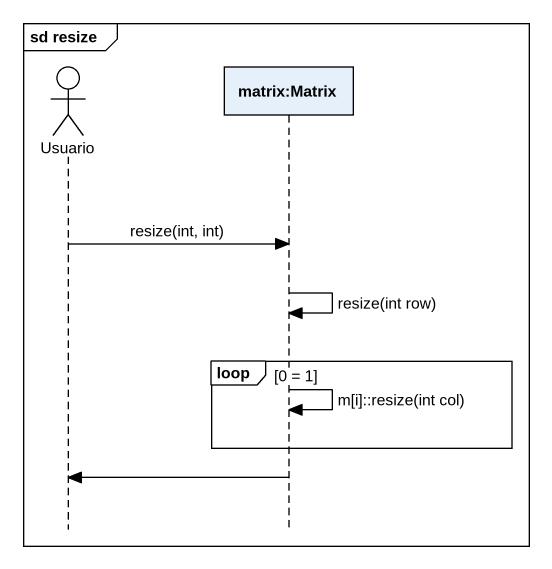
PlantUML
@startuml
mainframe sd resize
hide footbox
actor Usuario
participant "matrix:Matrix" as matrix_Matrix

Usuario -> matrix_Matrix : resize(int, int)
matrix_Matrix -> matrix_Matrix : resize(int row)
loop 0 = 1
  matrix_Matrix -> matrix_Matrix : m[i]::resize(int col)
end
matrix_Matrix -> Usuario
@enduml
